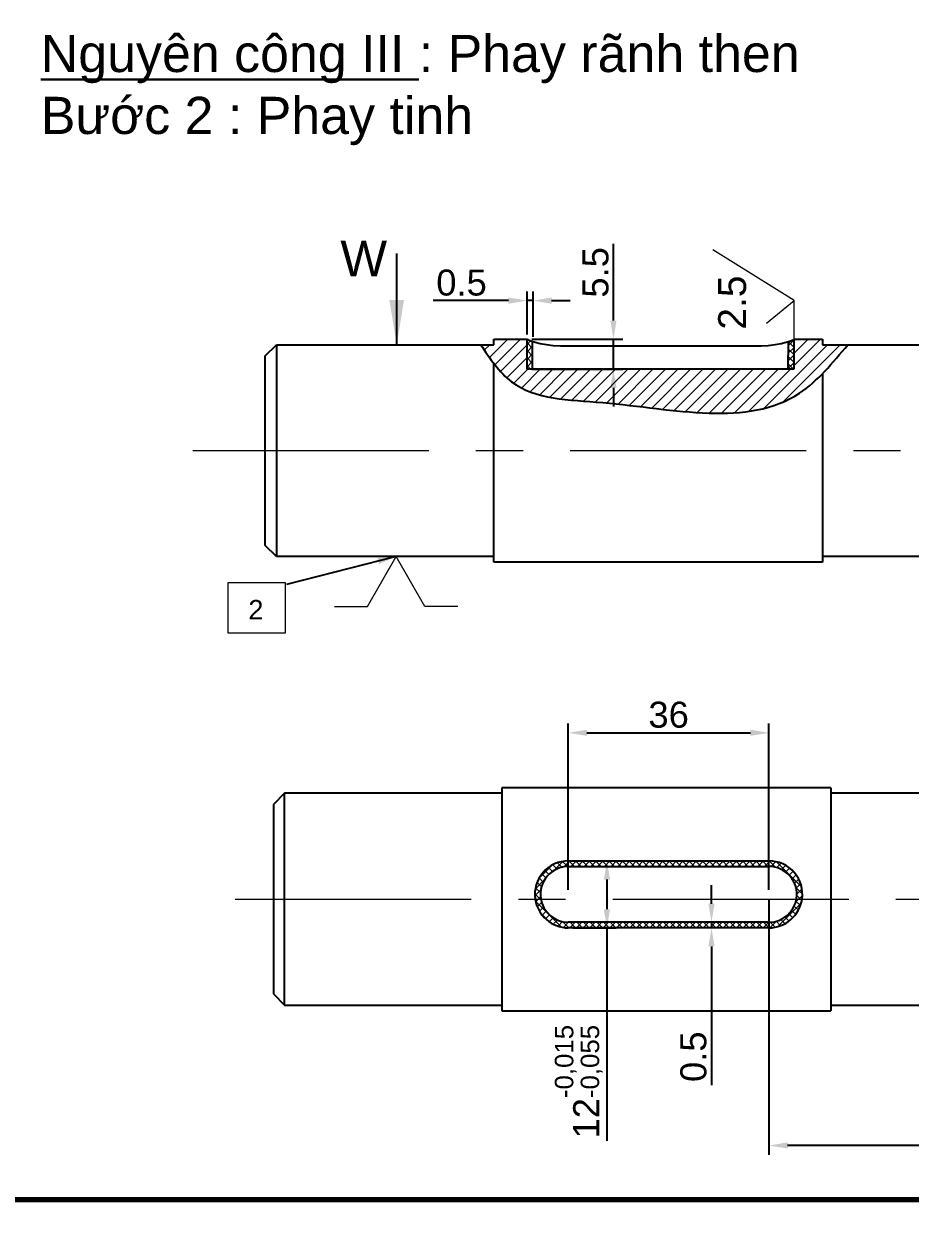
# Model space of a CAD drawing. Header units: inches. Extents: x 12 to 2456, y 1 to 1260.
# Drawn here: x 418.6 to 537.9, y 1 to 160.8 of the extents above; entities that cross this region are included whole.
import ezdxf

# ---------------------------------------------------------------- set-up
doc = ezdxf.new("R2010")
doc.units = ezdxf.units.IN
doc.header["$MEASUREMENT"] = 0
doc.linetypes.add('CENTER', pattern=[50.8, 31.75, -6.35, 6.35, -6.35])
for name, color, linetype, lineweight in [('Duong _dam', 7, 'Continuous', 30), ('Duong_dinh_vi', 5, 'Continuous', 15), ('Duong_manh', 3, 'Continuous', 5), ('Duong_manh @ 1', 3, 'Continuous', 5), ('Duong_tam', 3, 'CENTER', 5), ('Khung_ten', 7, 'Continuous', 30), ('Luong_du_gc', 1, 'Continuous', 5)]:
    doc.layers.add(name, color=color, linetype=linetype, lineweight=lineweight)
doc.styles.get("Standard").update_dxf_attribs({"font": 'arial.ttf'})
doc.dimstyles.new('Copy of ISO-25', dxfattribs={"dimtxt": 3.5, "dimasz": 2.5, "dimexe": 1.25, "dimexo": 0.625, "dimtad": 1, "dimtxsty": 'Standard', "dimcen": 2.5, "dimadec": 0, "dimazin": 0, "dimtfac": 1, "dimtmove": 0, "dimatfit": 3, "dimfxl": 1, "dimarcsym": 0})
doc.dimstyles.new('ISO-25', dxfattribs={"dimtxt": 3.5, "dimasz": 2.5, "dimexe": 1.25, "dimexo": 0.625, "dimtad": 1, "dimtxsty": 'Standard', "dimcen": 2.5, "dimadec": 0, "dimazin": 0, "dimtfac": 1, "dimtmove": 0, "dimatfit": 3, "dimfxl": 1, "dimarcsym": 0})

# ---------------------------------------------------------------- blocks, each defined once
blk = doc.blocks.new('*D39')
at = {"layer": 'Defpoints', "color": 0, "transparency": 16777216}
for p in [(486.35, 123.59), (486.35, 118.42), (487.15, 118.09)]:
    blk.add_point(p, dxfattribs=at)
at = {"layer": 'Duong_manh', "color": 0, "lineweight": -2, "transparency": 16777216}
for p, q in [((486.35, 119.04), (486.35, 124.84)), ((487.15, 118.71), (487.15, 124.84)), ((483.85, 123.59), (473.71, 123.59)), ((487.15, 123.59), (486.35, 123.59)), ((489.65, 123.59), (492.15, 123.59))]:
    blk.add_line(p, q, dxfattribs=at)
at = {"layer": 'Duong_manh', "color": 0, "transparency": 16777216}
for points in [[(483.85, 124.01), (483.85, 123.17), (486.35, 123.59)], [(489.65, 124.01), (489.65, 123.17), (487.15, 123.59)]]:
    blk.add_solid(points, dxfattribs=at)
at = {"layer": 'Duong_manh', "color": 0, "transparency": 16777216, "insert": (477.53, 126), "char_height": 3.5, "attachment_point": 5}
blk.add_mtext('0.5', dxfattribs=at)
blk = doc.blocks.new('*D41')
at = {"layer": 'Defpoints', "color": 0, "transparency": 16777216}
for p in [(486.34, 118.41), (486.34, 114.36), (497.97, 114.36)]:
    blk.add_point(p, dxfattribs=at)
at = {"layer": 'Duong_manh', "color": 0, "lineweight": -2, "transparency": 16777216}
for p, q in [((497.97, 120.91), (497.97, 131.22)), ((486.97, 118.41), (499.22, 118.41)), ((497.97, 114.36), (497.97, 118.41)), ((486.97, 114.36), (499.22, 114.36)), ((497.97, 111.86), (497.97, 109.36))]:
    blk.add_line(p, q, dxfattribs=at)
at = {"layer": 'Duong_manh', "color": 0, "transparency": 16777216}
for points in [[(497.56, 120.91), (498.39, 120.91), (497.97, 118.41)], [(497.56, 111.86), (498.39, 111.86), (497.97, 114.36)]]:
    blk.add_solid(points, dxfattribs=at)
at = {"layer": 'Duong_manh', "color": 0, "transparency": 16777216, "insert": (495.57, 127.39), "char_height": 3.5, "attachment_point": 5, "rotation": 90}
blk.add_mtext('5.5', dxfattribs=at)
blk = doc.blocks.new('*D44')
at = {"layer": 'Defpoints', "color": 0, "transparency": 16777216}
for p in [(518.9, 43.72), (614.98, 31.45), (518.9, 9.94)]:
    blk.add_point(p, dxfattribs=at)
at = {"layer": 'Duong_manh', "color": 0, "lineweight": -2, "transparency": 16777216}
for p, q in [((518.9, 43.1), (518.9, 8.69)), ((614.98, 30.83), (614.98, 8.69)), ((612.48, 9.94), (521.4, 9.94))]:
    blk.add_line(p, q, dxfattribs=at)
at = {"layer": 'Duong_manh', "color": 0, "transparency": 16777216}
for points in [[(521.4, 10.36), (521.4, 9.53), (518.9, 9.94)], [(612.48, 10.36), (612.48, 9.53), (614.98, 9.94)]]:
    blk.add_solid(points, dxfattribs=at)
at = {"layer": 'Duong_manh', "color": 0, "transparency": 16777216, "insert": (566.94, 12.36), "char_height": 3.5, "attachment_point": 5}
blk.add_mtext('128.1', dxfattribs=at)
blk = doc.blocks.new('*D45')
at = {"layer": 'Defpoints', "color": 0, "transparency": 16777216}
for p in [(518.9, 65.45), (491.9, 43.72), (518.9, 43.72)]:
    blk.add_point(p, dxfattribs=at)
at = {"layer": 'Duong_manh', "color": 0, "lineweight": -2, "transparency": 16777216}
for p, q in [((491.9, 44.35), (491.9, 66.7)), ((518.9, 44.35), (518.9, 66.7)), ((494.4, 65.45), (516.4, 65.45))]:
    blk.add_line(p, q, dxfattribs=at)
at = {"layer": 'Duong_manh', "color": 0, "transparency": 16777216}
for points in [[(494.4, 65.87), (494.4, 65.04), (491.9, 65.45)], [(516.4, 65.87), (516.4, 65.04), (518.9, 65.45)]]:
    blk.add_solid(points, dxfattribs=at)
at = {"layer": 'Duong_manh', "color": 0, "transparency": 16777216, "insert": (505.4, 67.87), "char_height": 3.5, "attachment_point": 5}
blk.add_mtext('36', dxfattribs=at)
blk = doc.blocks.new('*D47')
at = {"layer": 'Defpoints', "color": 0, "transparency": 16777216}
for p in [(491.9, 48.22), (491.9, 39.22), (497.1, 39.22)]:
    blk.add_point(p, dxfattribs=at)
at = {"layer": 'Duong_manh', "color": 0, "lineweight": -2, "transparency": 16777216}
for p, q in [((492.52, 48.22), (498.35, 48.22)), ((497.1, 45.72), (497.1, 41.72)), ((492.52, 39.22), (498.35, 39.22)), ((497.1, 39.22), (497.1, 10.56))]:
    blk.add_line(p, q, dxfattribs=at)
at = {"layer": 'Duong_manh', "color": 0, "transparency": 16777216}
for points in [[(496.68, 45.72), (497.51, 45.72), (497.1, 48.22)], [(496.68, 41.72), (497.51, 41.72), (497.1, 39.22)]]:
    blk.add_solid(points, dxfattribs=at)
at = {"layer": 'Duong_manh', "color": 0, "transparency": 16777216, "insert": (493.07, 18.52), "char_height": 3.5, "attachment_point": 5, "rotation": 90}
blk.add_mtext('12{\\C3;{}{\\H0.71x;\\C3;\\S-0,015^ -0,055;}{{}}}', dxfattribs=at)
blk = doc.blocks.new('*D48')
at = {"layer": 'Defpoints', "color": 0, "transparency": 16777216}
for p in [(511.36, 39.97), (511.17, 39.22), (511.36, 39.22)]:
    blk.add_point(p, dxfattribs=at)
at = {"layer": 'Duong_manh', "color": 0, "lineweight": -2, "transparency": 16777216}
for p, q in [((511.17, 42.47), (511.17, 44.97)), ((510.73, 39.97), (509.92, 39.97)), ((511.17, 39.97), (511.17, 39.22)), ((510.73, 39.22), (509.92, 39.22)), ((511.17, 36.72), (511.17, 18.05))]:
    blk.add_line(p, q, dxfattribs=at)
at = {"layer": 'Duong_manh', "color": 0, "transparency": 16777216}
for points in [[(510.75, 42.47), (511.58, 42.47), (511.17, 39.97)], [(510.75, 36.72), (511.58, 36.72), (511.17, 39.22)]]:
    blk.add_solid(points, dxfattribs=at)
at = {"layer": 'Duong_manh', "color": 0, "transparency": 16777216, "insert": (508.75, 21.88), "char_height": 3.5, "attachment_point": 5, "rotation": 90}
blk.add_mtext('0.5', dxfattribs=at)

msp = doc.modelspace()

# ---------------------------------------------------------------- hatches: boundary and pattern name
at = {"layer": 'Duong_manh'}
h = msp.add_hatch(dxfattribs=at)
h.set_pattern_fill('ANSI31', color=3, scale=0.375)
h.set_pattern_definition([(45, (-1517.1883, -215.5795), (-0.841899, 0.841899), [])])
edge = h.paths.add_edge_path()
edge.add_spline(control_points=[(526.12, 113.784), (527.294, 114.984), (528.409, 116.322), (529.525, 117.66)], knot_values=[66.3917368, 66.3917368, 66.3917368, 66.3917368, 73.0748887, 73.0748887, 73.0748887, 73.0748887], degree=3, periodic=0)
edge.add_line((529.525, 117.66), (526.12, 117.66))
edge.add_line((526.12, 117.66), (526.12, 118.409))
edge.add_line((526.12, 118.409), (522.249, 118.409))
edge.add_line((522.249, 118.409), (522.285, 118.379))
edge.add_line((522.285, 118.379), (522.249, 118.36))
edge.add_line((522.249, 118.36), (522.249, 114.36))
edge.add_line((522.249, 114.36), (486.342, 114.36))
edge.add_line((486.342, 114.36), (486.342, 118.36))
edge.add_line((486.342, 118.36), (486.249, 118.41))
edge.add_line((486.249, 118.409), (481.87, 118.409))
edge.add_line((481.87, 118.409), (481.87, 117.66))
edge.add_line((481.87, 117.66), (480.095, 117.66))
edge.add_spline(control_points=[(480.095, 117.66), (480.675, 116.803), (481.255, 115.946), (481.87, 115.15)], knot_values=[0, 0, 0, 0, 3.9637256, 3.9637256, 3.9637256, 3.9637256], degree=3, periodic=0)
edge.add_spline(control_points=[(481.87, 115.15), (482.597, 114.21), (486.152, 110.288), (501.481, 110.228), (517.652, 106.138), (525.138, 112.78), (526.12, 113.784)], knot_values=[3.9637256, 3.9637256, 3.9637256, 3.9637256, 8.6446508, 25.4343204, 60.7981274, 66.3917368, 66.3917368, 66.3917368, 66.3917368], degree=3, periodic=0)
edge = h.paths.add_edge_path()
edge.add_line((582.417, 116.535), (579.394, 116.535))
edge.add_spline(control_points=[(579.394, 116.535), (579.673, 115.195), (581.291, 107.449), (597.18, 112.601), (608.404, 108.088), (611.941, 110.978), (612.37, 111.379)], knot_values=[0, 0, 0, 0, 5.1297189, 29.6634186, 46.0911907, 48.4294779, 48.4294779, 48.4294779, 48.4294779], degree=3, periodic=0)
edge.add_spline(control_points=[(612.37, 111.379), (612.881, 111.856), (613.376, 112.39), (613.87, 112.925)], knot_values=[48.4294779, 48.4294779, 48.4294779, 48.4294779, 51.2092772, 51.2092772, 51.2092772, 51.2092772], degree=3, periodic=0)
edge.add_line((613.87, 112.925), (613.87, 115.035))
edge.add_line((613.87, 115.035), (612.37, 116.535))
edge.add_line((612.37, 116.535), (609.195, 116.535))
edge.add_line((609.195, 116.535), (609.195, 112.635))
edge.add_line((609.195, 112.635), (582.417, 112.635))
edge.add_line((582.417, 112.635), (582.417, 116.535))
at = {"layer": 'Luong_du_gc'}
h = msp.add_hatch(dxfattribs=at)
h.set_pattern_fill('ANSI37', color=1, scale=0.225)
h.set_pattern_definition([(45, (-581.9335, 238.53225), (-0.5051394, 0.5051394), []), (135, (-581.9335, 238.53225), (-0.5051394, -0.5051394), [])])
h.paths.add_polyline_path([(487.09, 118.11), (486.632, 118.254), (486.342, 118.409), (486.342, 114.36), (487.09, 114.405)])
h.paths.add_polyline_path([(522.249, 118.356), (521.508, 118.07), (521.499, 114.36), (522.249, 114.36)])
h = msp.add_hatch(dxfattribs=at)
h.set_pattern_fill('ANSI37', color=1, scale=0.2)
h.set_pattern_definition([(45, (-1383.0375, 768.36925), (-0.4490128, 0.4490128), []), (135, (-1383.0375, 768.36925), (-0.4490128, -0.4490128), [])])
h.paths.add_polyline_path([(518.897, 48.222), (491.9, 48.222, 0.4569157), (487.446, 43.075), (488.206, 43.075, -0.0072855), (488.189, 43.183, -0.4568718), (491.9, 47.472), (518.898, 47.472, -0.457085), (522.611, 43.183, -0.0072555), (522.594, 43.075), (523.353, 43.075, 0.4570773)])
h.paths.add_polyline_path([(523.353, 43.075), (522.594, 43.075, -0.3641388), (518.9, 39.972), (491.903, 39.972, -0.3643453), (488.206, 43.075), (487.446, 43.075, 0.3726108), (491.903, 39.222), (518.9, 39.222, 0.3724212)])
h.paths.add_polyline_path([(606.55, 46.825), (587.272, 46.825, 0.4142136), (583.522, 43.075), (584.272, 43.075, -0.4142136), (587.272, 46.075), (606.55, 46.075, -0.4142136), (609.55, 43.075), (610.3, 43.075, 0.4142136)])
h.paths.add_polyline_path([(584.272, 43.075), (583.522, 43.075, 0.4142136), (587.272, 39.325), (606.55, 39.325, 0.4142136), (610.3, 43.075), (609.55, 43.075, -0.4142136), (606.55, 40.075), (587.272, 40.075, -0.4142136)])

# ---------------------------------------------------------------- linework, layer by layer
at = {"layer": 'Duong _dam', "color": 0, "linetype": 'Continuous', "lineweight": 25}
for p, q in [((481.87, 118.409), (486.342, 118.409)), ((481.87, 117.66), (481.87, 118.409)), ((486.342, 114.36), (486.342, 118.409)), ((522.249, 118.409), (526.12, 118.409)), ((522.249, 118.409), (522.249, 114.36)), ((526.12, 118.409), (526.12, 117.66)), ((451.12, 116.16), (452.62, 117.66)), ((452.62, 117.66), (481.87, 117.66)), ((452.62, 117.66), (452.62, 89.16)), ((487.09, 114.405), (487.09, 118.11)), ((490.831, 117.53), (517.831, 117.53)), ((521.499, 114.36), (521.508, 118.09)), ((526.12, 117.66), (556.87, 117.66)), ((451.12, 90.66), (451.12, 116.16)), ((481.87, 88.41), (481.87, 115.15)), ((522.249, 114.36), (486.342, 114.36)), ((526.12, 113.784), (526.12, 88.41)), ((452.62, 89.16), (451.12, 90.66)), ((481.87, 89.16), (452.62, 89.16)), ((526.12, 88.41), (481.87, 88.41)), ((556.87, 89.16), (526.12, 89.16)), ((527.225, 58.075), (482.975, 58.075)), ((482.975, 58.075), (482.975, 43.075)), ((527.225, 58.075), (527.225, 43.075)), ((453.725, 57.325), (452.225, 55.825)), ((482.975, 57.325), (453.725, 57.325)), ((453.725, 43.075), (453.725, 57.325)), ((557.975, 57.325), (527.225, 57.325)), ((452.225, 55.825), (452.225, 30.325)), ((491.9, 48.222), (518.9, 48.222)), ((491.9, 47.472), (518.9, 47.472)), ((453.725, 28.825), (453.725, 43.075)), ((482.975, 43.075), (482.975, 28.075)), ((527.225, 43.075), (527.225, 28.075)), ((518.9, 39.972), (491.9, 39.972)), ((518.9, 39.222), (491.9, 39.222)), ((452.225, 30.325), (453.725, 28.825)), ((453.725, 28.825), (482.975, 28.825)), ((527.225, 28.825), (557.975, 28.825)), ((482.975, 28.075), (527.225, 28.075))]:
    msp.add_line(p, q, dxfattribs=at)
at = {"layer": 'Duong _dam', "color": 0, "linetype": 'Continuous', "lineweight": 25, "flags": 128}
for points in [[(486.354, 118.419), (486.342, 118.409), (486.511, 118.319), (486.877, 118.177), (487.433, 118.003), (488.128, 117.827), (488.948, 117.674), (489.868, 117.567), (490.831, 117.53)], [(517.831, 117.53), (518.795, 117.567), (519.715, 117.674), (520.534, 117.827), (521.23, 118.003), (521.786, 118.177), (522.152, 118.319), (522.321, 118.409), (522.309, 118.419)]]:
    msp.add_lwpolyline(points, dxfattribs=at)
at = {"layer": 'Duong _dam', "color": 0, "linetype": 'Continuous', "lineweight": 25}
for centre, radius, start, end in [((491.901, 43.721), 4.501, 90.01532, 188.24094), ((518.899, 43.721), 4.501, 351.75906, 89.98468), ((491.901, 43.721), 3.751, 90.01532, 188.24094), ((518.899, 43.721), 3.751, 351.75906, 89.98468), ((491.901, 43.723), 3.752, 188.27533, 269.98093), ((518.898, 43.723), 3.752, 270.01907, 351.72467), ((491.901, 43.723), 4.502, 188.27533, 269.98093), ((518.898, 43.723), 4.502, 270.01907, 351.72467)]:
    msp.add_arc(centre, radius, start, end, dxfattribs=at)
msp.add_spline([(480.095, 117.66), (484.253, 112.685), (496.527, 109.87), (523.019, 111.144), (529.525, 117.66)], degree=3, dxfattribs=at)
at = {"layer": 'Duong_dinh_vi', "color": 5}
msp.add_line((481.87, 89.16), (452.62, 89.16), dxfattribs=at)
at = {"layer": 'Duong_manh', "color": 0}
for p, q in [((522.309, 118.419), (522.309, 123.614)), ((486.342, 114.36), (487.09, 114.405)), ((522.249, 114.36), (521.499, 114.36))]:
    msp.add_line(p, q, dxfattribs=at)
at = {"layer": 'Duong_manh', "color": 5}
for p, q in [((464.875, 82.439), (468.739, 89.16)), ((472.603, 82.439), (468.739, 89.16)), ((460.439, 82.439), (464.875, 82.439)), ((477.039, 82.439), (472.603, 82.439))]:
    msp.add_line(p, q, dxfattribs=at)
at = {"layer": 'Duong_manh', "color": 0}
msp.add_lwpolyline([(518.584, 120.566), (522.309, 123.614), (511.347, 130.446)], dxfattribs=at)
msp.add_lwpolyline([(446.141, 85.691), (453.787, 85.691), (453.787, 78.873), (446.141, 78.873)], close=True, dxfattribs=at)
at = {"layer": 'Duong_tam', "color": 0}
for p, q in [((441.366, 103.41), (620.364, 103.41)), ((447.084, 43.075), (623.423, 43.075))]:
    msp.add_line(p, q, dxfattribs=at)
at = {"layer": 'Khung_ten', "color": 0, "lineweight": 70}
msp.add_lwpolyline([(11.92, 2.65), (11.92, 575.081), (820.741, 575.081), (820.741, 2.65)], close=True, dxfattribs=at)

# ---------------------------------------------------------------- texts
at = {"layer": 'Duong _dam', "color": 0, "insert": (420.913, 159.342), "char_height": 5.00036, "attachment_point": 1}
msp.add_mtext('{\\LNguyên công III }: Phay rãnh then\\PBước 2 : Phay tinh', dxfattribs=at)
at = {"layer": 'Duong _dam', "color": 0, "linetype": 'Continuous', "insert": (461.231, 131.635), "char_height": 4.762, "attachment_point": 1}
msp.add_mtext('W', dxfattribs=at)
at = {"layer": 'Duong_manh', "color": 0, "insert": (512.065, 119.685), "char_height": 3.75, "attachment_point": 1, "rotation": 90}
msp.add_mtext('2.5', dxfattribs=at)
at = {"layer": 'Duong_manh @ 1', "color": 0, "insert": (448.84, 83.326), "char_height": 2.625, "attachment_point": 1}
msp.add_mtext_dynamic_manual_height_columns('2', width=3.88243, gutter_width=12.5, heights=[0], dxfattribs=at)

# ---------------------------------------------------------------- dimensions: what is measured, and where the dimension line sits
at = {"layer": 'Duong_manh', "color": 0}
for base, p1, p2, text, picture, middle in [((497.974, 114.36), (486.342, 118.409), (486.342, 114.36), '5.5', '*D41', (497.974, 127.391)), ((511.165, 39.222), (511.356, 39.972), (511.356, 39.222), '0.5', '*D48', (511.165, 21.878))]:
    dim = msp.add_linear_dim(base=base, p1=p1, p2=p2, angle=90, text=text, dimstyle='Copy of ISO-25', dxfattribs=at)
    dim.commit()
    dim.dimension.update_dxf_attribs({"geometry": picture, "text_midpoint": middle, "dimtype": 160})
for base, p1, p2, text, picture, middle in [((486.354, 123.589), (487.155, 118.09), (486.354, 118.419), '0.5', '*D39', (477.529, 126.001)), ((518.899, 65.454), (491.901, 43.721), (518.899, 43.721), '36', '*D45', (505.4, 67.867)), ((518.899, 9.944), (614.975, 31.45), (518.899, 43.721), '128.1', '*D44', (566.937, 12.356))]:
    dim = msp.add_linear_dim(base=base, p1=p1, p2=p2, text=text, dimstyle='Copy of ISO-25', override={"dimpost": ''}, dxfattribs=at)
    dim.commit()
    dim.dimension.update_dxf_attribs({"geometry": picture, "text_midpoint": middle})
dim = msp.add_linear_dim(base=(497.098, 39.222), p1=(491.9, 48.222), p2=(491.9, 39.222), angle=90, text='12{\\C3;{}{\\H0.71x;\\C3;\\S-0,015^ -0,055;}{{}}}', dimstyle='Copy of ISO-25', override={"dimtp": -0.015, "dimtm": 0.055, "dimtdec": 3}, dxfattribs=at)
dim.commit()
dim.dimension.update_dxf_attribs({"geometry": '*D47', "text_midpoint": (497.098, 18.523), "dimtype": 160})

# ---------------------------------------------------------------- leaders
for points, override in [([(468.807, 117.66), (468.807, 129.923)], {"dimasz": 6, "dimtad": 0}), ([(468.739, 89.16), (453.974, 85.401)], {"dimgap": 0.625, "dimtad": 0})]:
    msp.add_leader(points, dimstyle='ISO-25', override=override, dxfattribs=at)

doc.saveas('drawing.dxf')
